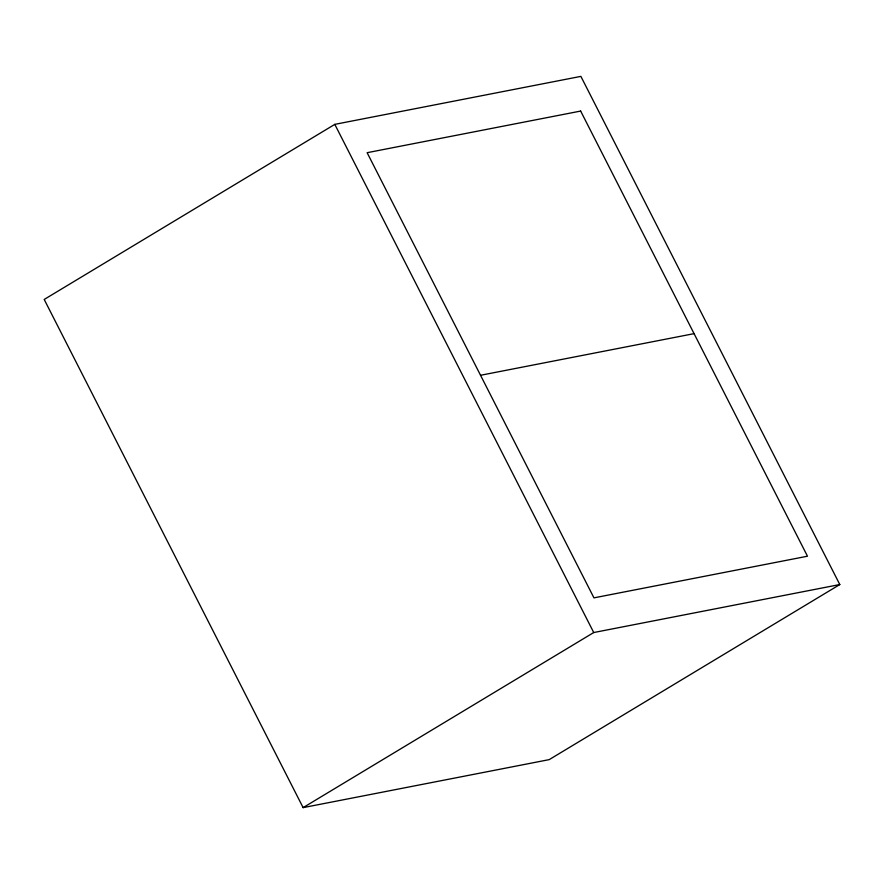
<?xml version="1.0" encoding="UTF-8"?>
<svg xmlns="http://www.w3.org/2000/svg" width="884" height="884" viewBox="0 0 884 884"><rect width="100%" height="100%" fill="white"/><g stroke="black" fill="none" stroke-linecap="round" stroke-linejoin="round"><path stroke-width="1.33" d="M334.804 124.368L44.2 299.455L303.124 807.622L549.196 759.632L839.8 584.545L580.876 76.378L334.804 124.368L593.728 632.535L839.8 584.545M303.124 807.622L593.728 632.535M480.542 375.28L694.062 333.644M580.655 111.064L367.125 152.7L593.949 597.86L807.479 556.213L580.655 111.064"/></g></svg>
